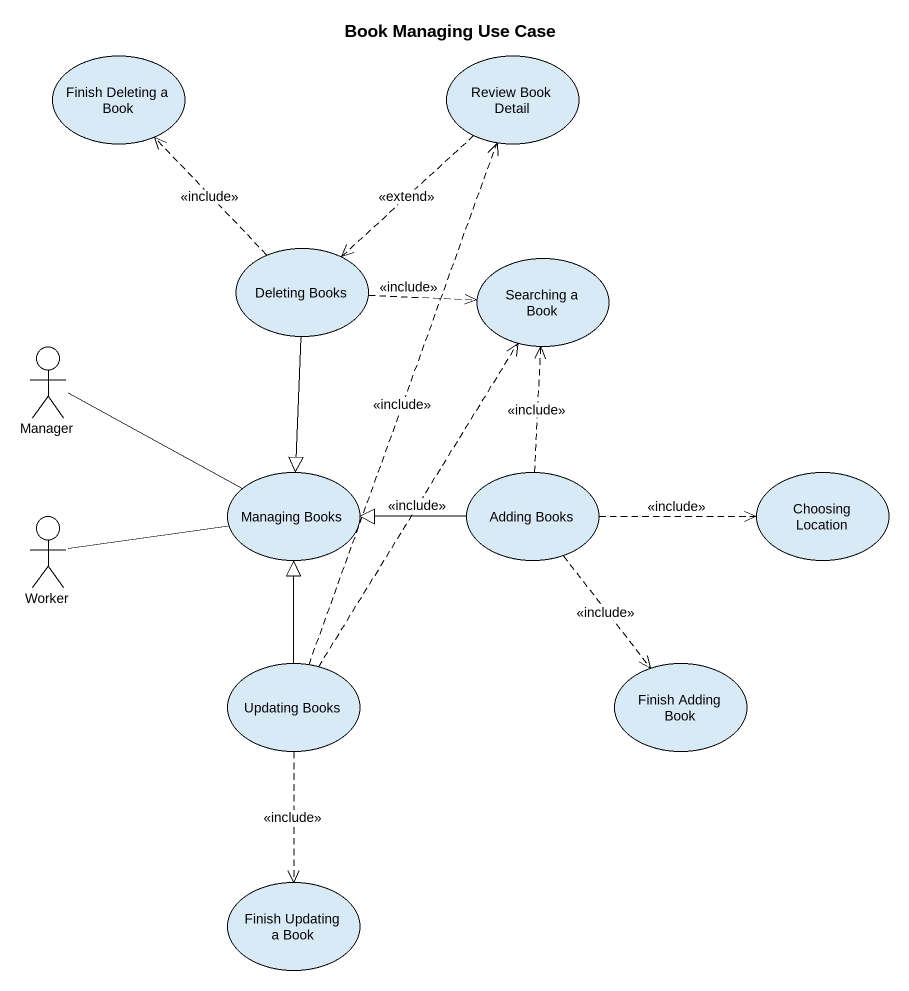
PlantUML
@startuml
title Book Managing Use Case
usecase "Finish Deleting a Book" as Finish_Deleting_a_Book
usecase "Review Book Detail" as Review_Book_Detail
usecase "Deleting Books" as Deleting_Books
usecase "Searching a Book" as Searching_a_Book
actor Manager
usecase "Managing Books" as Managing_Books
usecase "Adding Books" as Adding_Books
usecase "Choosing Location" as Choosing_Location
actor Worker
usecase "Updating Books" as Updating_Books
usecase "Finish Adding Book" as Finish_Adding_Book
usecase "Finish Updating a Book" as Finish_Updating_a_Book
Review_Book_Detail ..> Deleting_Books : <<extend>>
Deleting_Books .up.> Finish_Deleting_a_Book : <<include>>
Deleting_Books .right.> Searching_a_Book : <<include>>
Deleting_Books --|> Managing_Books
Manager -right- Managing_Books
Adding_Books .up.> Searching_a_Book : <<include>>
Adding_Books -left-|> Managing_Books
Adding_Books .right.> Choosing_Location : <<include>>
Adding_Books ..> Finish_Adding_Book : <<include>>
Worker -right- Managing_Books
Updating_Books .up.> Review_Book_Detail : <<include>>
Updating_Books .up.> Searching_a_Book : <<include>>
Updating_Books -up-|> Managing_Books
Updating_Books ..> Finish_Updating_a_Book : <<include>>
@enduml
